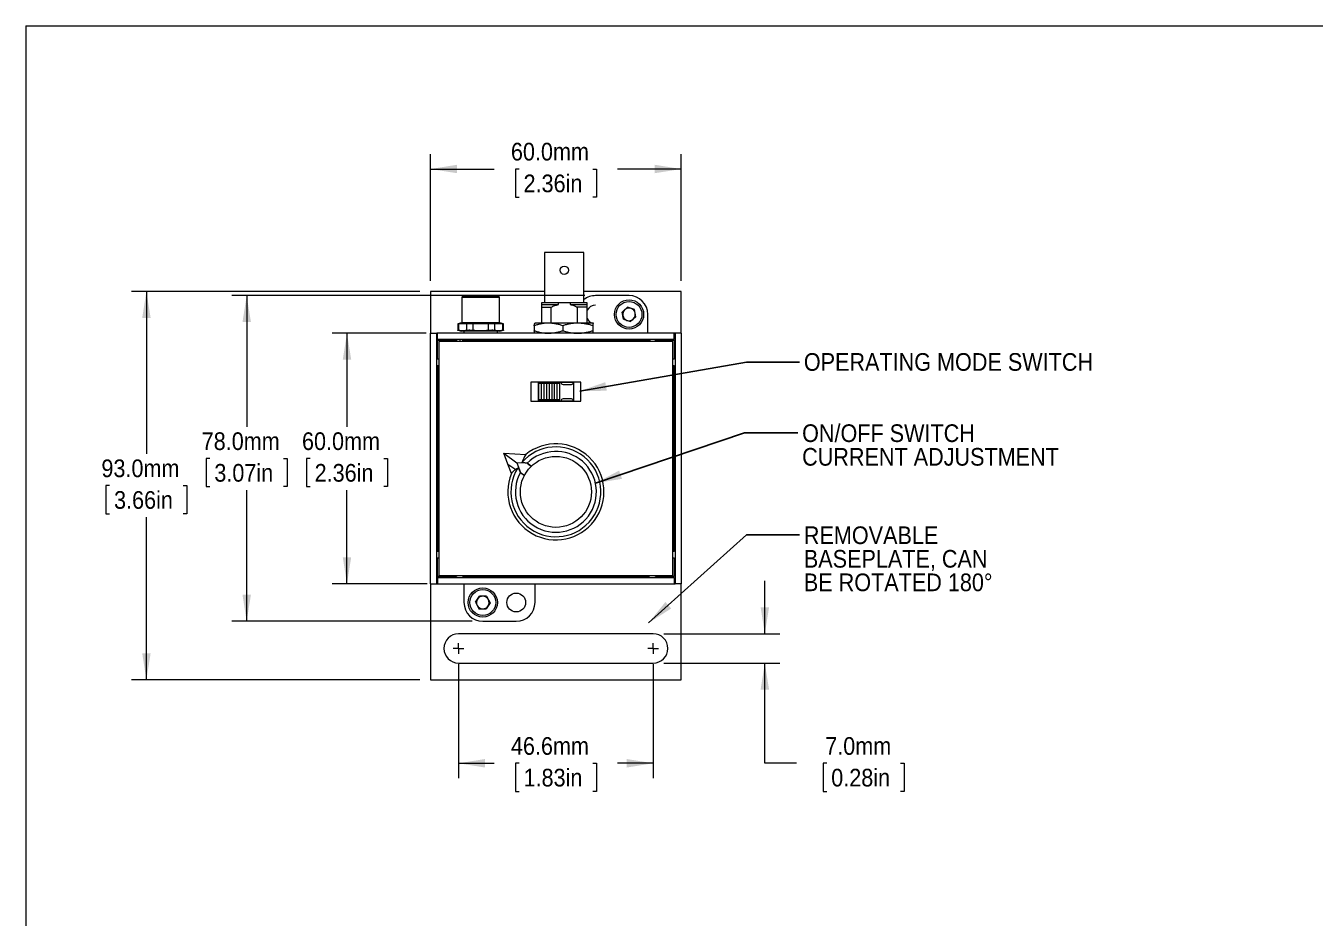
# Model space of a CAD drawing. Header units: millimetres. Extents: x 2 to 278, y 1 to 215.
# Drawn here: x 1.6 to 155.9, y 107.8 to 214.6 of the extents above; entities that cross this region are included whole.
import ezdxf

# ---------------------------------------------------------------- set-up
doc = ezdxf.new("R2010")
doc.units = ezdxf.units.MM
doc.styles.add('SLDTEXTSTYLE0', font='GOTHIC.TTF', dxfattribs={"width": 0.913})
doc.styles.get("Standard").update_dxf_attribs({"font": 'GOTHIC.TTF'})
doc.dimstyles.new('SLDDIMSTYLE0', dxfattribs={"dimtxt": 2.116667, "dimasz": 3.175, "dimexe": 0, "dimexo": 0.0625, "dimgap": 0.529167, "dimtad": 0, "dimtih": 1, "dimtoh": 1, "dimdec": 1, "dimlfac": 2, "dimrnd": 1e-09, "dimzin": 4, "dimdsep": 46, "dimtxsty": 'SLDTEXTSTYLE0', "dimsah": 1, "dimcen": 0.09, "dimadec": 0, "dimazin": 1, "dimtfac": 1, "dimtdec": 1, "dimtofl": 0, "dimtmove": 0, "dimatfit": 3, "dimfxl": 1, "dimfrac": 2, "dimtolj": 1, "dimtzin": 12, "dimarcsym": 0})
doc.dimstyles.new('SLDDIMSTYLE1', dxfattribs={"dimtxt": 2.116667, "dimasz": 3.175, "dimexe": 0, "dimexo": 0.0625, "dimgap": 0.529167, "dimtad": 0, "dimtih": 1, "dimtoh": 1, "dimdec": 1, "dimlfac": 2, "dimrnd": 1e-09, "dimzin": 12, "dimdsep": 46, "dimtxsty": 'SLDTEXTSTYLE0', "dimsah": 1, "dimcen": 0.09, "dimadec": 0, "dimazin": 3, "dimtfac": 1, "dimtdec": 1, "dimtofl": 0, "dimtmove": 0, "dimatfit": 3, "dimfxl": 1, "dimfrac": 2, "dimtolj": 1, "dimtzin": 12, "dimarcsym": 0})
doc.dimstyles.new('SLDDIMSTYLE2', dxfattribs={"dimtxt": 2.116667, "dimasz": 3.175, "dimexe": 0, "dimexo": 0.0625, "dimgap": 0.529167, "dimtad": 0, "dimtih": 1, "dimtoh": 1, "dimdec": 1, "dimlfac": 2, "dimrnd": 1e-09, "dimzin": 4, "dimdsep": 46, "dimtxsty": 'SLDTEXTSTYLE0', "dimsah": 1, "dimcen": 0.09, "dimadec": 0, "dimazin": 1, "dimtfac": 1, "dimtdec": 1, "dimtmove": 0, "dimatfit": 0, "dimfxl": 1, "dimfrac": 2, "dimtolj": 1, "dimtzin": 12, "dimarcsym": 0})
doc.dimstyles.new('SLDDIMSTYLE3', dxfattribs={"dimtxt": 0.18, "dimasz": 3.175, "dimexe": 0, "dimexo": 0.0625, "dimgap": 0, "dimtad": 0, "dimtih": 1, "dimtoh": 1, "dimdec": 0, "dimrnd": 1e-09, "dimzin": 0, "dimdsep": 46, "dimtxsty": 'STANDARD', "dimsah": 1, "dimcen": 0.09, "dimadec": 0, "dimazin": 0, "dimtfac": 3.175, "dimtdec": 0, "dimtofl": 0, "dimtmove": 0, "dimatfit": 3, "dimfxl": 1, "dimfrac": 2, "dimtolj": 1, "dimtzin": 0, "dimarcsym": 0})

# ---------------------------------------------------------------- blocks, each defined once
blk = doc.blocks.new('_D')
at = {"color": 7, "linetype": 'Continuous', "lineweight": 0}
for p, q in [((48.74, 182.83), (14.24, 182.83)), ((16.01, 182.83), (16.01, 163.37)), ((11.6, 159.58), (11.17, 159.58)), ((11.17, 159.58), (11.17, 156.22)), ((20.43, 159.58), (20.86, 159.58)), ((20.86, 159.58), (20.86, 156.22)), ((11.17, 156.22), (11.6, 156.22)), ((20.86, 156.22), (20.43, 156.22)), ((16.01, 136.33), (16.01, 155.79)), ((48.74, 136.33), (14.24, 136.33))]:
    blk.add_line(p, q, dxfattribs=at)
for points in [[(16.01, 182.83), (15.51, 179.66), (16.52, 179.66)], [(16.01, 136.33), (16.52, 139.51), (15.51, 139.51)]]:
    blk.add_solid(points, dxfattribs=at)
at = {"color": 7, "linetype": 'Continuous', "lineweight": 0, "char_height": 2.117, "attachment_point": 1, "style": 'SLDTEXTSTYLE0'}
for s, insert in [('93.0mm', (10.63, 162.71)), ('3.66in', (12.14, 158.92))]:
    blk.add_mtext(s, dxfattribs=dict(at, insert=insert))
blk = doc.blocks.new('_D_1')
at = {"color": 7, "linetype": 'Continuous', "lineweight": 0}
for p, q in [((50.01, 184.1), (50.01, 199.27)), ((80.01, 184.1), (80.01, 199.27)), ((50.01, 197.49), (57.64, 197.49)), ((60.6, 197.49), (60.17, 197.49)), ((60.17, 197.49), (60.17, 194.13)), ((69.43, 197.49), (69.86, 197.49)), ((69.86, 197.49), (69.86, 194.13)), ((80.01, 197.49), (72.39, 197.49)), ((60.17, 194.13), (60.6, 194.13)), ((69.86, 194.13), (69.43, 194.13))]:
    blk.add_line(p, q, dxfattribs=at)
for points in [[(50.01, 197.49), (53.19, 196.99), (53.19, 198)], [(80.01, 197.49), (76.84, 198), (76.84, 196.99)]]:
    blk.add_solid(points, dxfattribs=at)
at = {"color": 7, "linetype": 'Continuous', "lineweight": 0, "char_height": 2.117, "attachment_point": 1, "style": 'SLDTEXTSTYLE0'}
for s, insert in [('60.0mm', (59.63, 200.63)), ('2.36in', (61.14, 196.83))]:
    blk.add_mtext(s, dxfattribs=dict(at, insert=insert))
blk = doc.blocks.new('_D_2')
at = {"color": 7, "linetype": 'Continuous', "lineweight": 0}
for p, q in [((68.49, 182.33), (26.24, 182.33)), ((28.01, 182.33), (28.01, 166.62)), ((23.6, 162.83), (23.17, 162.83)), ((23.17, 162.83), (23.17, 159.47)), ((32.43, 162.83), (32.86, 162.83)), ((32.86, 162.83), (32.86, 159.47)), ((23.17, 159.47), (23.6, 159.47)), ((28.01, 143.33), (28.01, 159.04)), ((32.86, 159.47), (32.43, 159.47)), ((54.99, 143.33), (26.24, 143.33))]:
    blk.add_line(p, q, dxfattribs=at)
for points in [[(28.01, 182.33), (27.51, 179.16), (28.52, 179.16)], [(28.01, 143.33), (28.52, 146.51), (27.51, 146.51)]]:
    blk.add_solid(points, dxfattribs=at)
at = {"color": 7, "linetype": 'Continuous', "lineweight": 0, "char_height": 2.117, "attachment_point": 1, "style": 'SLDTEXTSTYLE0'}
for s, insert in [('78.0mm', (22.63, 165.96)), ('3.07in', (24.14, 162.17))]:
    blk.add_mtext(s, dxfattribs=dict(at, insert=insert))
blk = doc.blocks.new('_D_3')
at = {"color": 7, "linetype": 'Continuous', "lineweight": 0}
for p, q in [((49.49, 177.83), (38.24, 177.83)), ((40.01, 177.83), (40.01, 166.62)), ((35.6, 162.83), (35.17, 162.83)), ((35.17, 162.83), (35.17, 159.47)), ((44.43, 162.83), (44.86, 162.83)), ((44.86, 162.83), (44.86, 159.47)), ((35.17, 159.47), (35.6, 159.47)), ((40.01, 147.83), (40.01, 159.04)), ((44.86, 159.47), (44.43, 159.47)), ((49.59, 147.83), (38.24, 147.83))]:
    blk.add_line(p, q, dxfattribs=at)
for points in [[(40.01, 177.83), (39.51, 174.66), (40.52, 174.66)], [(40.01, 147.83), (40.52, 151.01), (39.51, 151.01)]]:
    blk.add_solid(points, dxfattribs=at)
at = {"color": 7, "linetype": 'Continuous', "lineweight": 0, "char_height": 2.117, "attachment_point": 1, "style": 'SLDTEXTSTYLE0'}
for s, insert in [('60.0mm', (34.63, 165.96)), ('2.36in', (36.14, 162.17))]:
    blk.add_mtext(s, dxfattribs=dict(at, insert=insert))
blk = doc.blocks.new('_D_4')
at = {"color": 7, "linetype": 'Continuous', "lineweight": 0}
for p, q in [((53.36, 138.18), (53.36, 124.55)), ((76.66, 138.18), (76.66, 124.55)), ((53.36, 126.33), (57.64, 126.33)), ((60.6, 126.33), (60.17, 126.33)), ((60.17, 126.33), (60.17, 122.97)), ((69.43, 126.33), (69.86, 126.33)), ((69.86, 126.33), (69.86, 122.97)), ((76.66, 126.33), (72.39, 126.33)), ((60.17, 122.97), (60.6, 122.97)), ((69.86, 122.97), (69.43, 122.97))]:
    blk.add_line(p, q, dxfattribs=at)
for points in [[(53.36, 126.33), (56.54, 125.82), (56.54, 126.84)], [(76.66, 126.33), (73.49, 126.84), (73.49, 125.82)]]:
    blk.add_solid(points, dxfattribs=at)
at = {"color": 7, "linetype": 'Continuous', "lineweight": 0, "char_height": 2.117, "attachment_point": 1, "style": 'SLDTEXTSTYLE0'}
for s, insert in [('46.6mm', (59.63, 129.46)), ('1.83in', (61.14, 125.67))]:
    blk.add_mtext(s, dxfattribs=dict(at, insert=insert))
blk = doc.blocks.new('_D_5')
at = {"color": 7, "linetype": 'Continuous', "lineweight": 0}
for p, q in [((90.01, 141.83), (90.01, 148.18)), ((77.93, 141.83), (91.79, 141.83)), ((77.93, 138.33), (91.79, 138.33)), ((90.01, 126.33), (90.01, 138.33)), ((93.82, 126.33), (90.01, 126.33)), ((97.42, 126.33), (96.99, 126.33)), ((96.99, 126.33), (96.99, 122.97)), ((106.25, 126.33), (106.68, 126.33)), ((106.68, 126.33), (106.68, 122.97)), ((96.99, 122.97), (97.42, 122.97)), ((106.68, 122.97), (106.25, 122.97))]:
    blk.add_line(p, q, dxfattribs=at)
for points in [[(90.01, 141.83), (90.52, 145.01), (89.51, 145.01)], [(90.01, 138.33), (89.51, 135.16), (90.52, 135.16)]]:
    blk.add_solid(points, dxfattribs=at)
at = {"color": 7, "linetype": 'Continuous', "lineweight": 0, "char_height": 2.117, "attachment_point": 1, "style": 'SLDTEXTSTYLE0'}
for s, insert in [('7.0mm', (97.24, 129.46)), ('0.28in', (97.96, 125.67))]:
    blk.add_mtext(s, dxfattribs=dict(at, insert=insert))
blk = doc.blocks.new('SW_NOTE_3')
at = {"color": 0, "linetype": 'Continuous', "lineweight": 0, "char_height": 2.1167, "attachment_point": 1, "style": 'SLDTEXTSTYLE0'}
for s, insert in [('ON/OFF SWITCH ', (0.53, 1.02)), ('CURRENT ADJUSTMENT', (0.53, -1.81))]:
    blk.add_mtext(s, dxfattribs=dict(at, insert=insert))
blk = doc.blocks.new('SW_NOTE_4')
at = {"color": 0, "linetype": 'Continuous', "lineweight": 0, "attachment_point": 1, "style": 'SLDTEXTSTYLE0'}
for s, insert, char_height in [('REMOVABLE ', (0.52, 1.01), 2.117), ('BASEPLATE, CAN ', (0.52, -1.81), 2.1167), ('BE ROTATED 180°', (0.52, -4.63), 2.1167)]:
    blk.add_mtext(s, dxfattribs=dict(at, insert=insert, char_height=char_height))
blk = doc.blocks.new('SW_CENTERMARKSYMBOL_0')
at = {"color": 0, "linetype": 'Continuous', "lineweight": 0}
for q in [(-0.635, 0), (0, 0.635), (0, -0.635), (0.635, 0)]:
    blk.add_line((0, 0), q, dxfattribs=at)
blk = doc.blocks.new('SW_CENTERMARKSYMBOL_1')
at = {"color": 0, "linetype": 'Continuous', "lineweight": 0}
for q in [(-0.635, 0), (0, 0.635), (0, -0.635), (0.635, 0)]:
    blk.add_line((0, 0), q, dxfattribs=at)

msp = doc.modelspace()

# ---------------------------------------------------------------- linework, layer by layer
at = {"color": 7, "linetype": 'Continuous', "lineweight": 0}
for p, q in [((1.579, 214.645), (277.989, 214.645)), ((1.579, 214.645), (1.579, 0.903)), ((63.658, 187.494), (63.658, 181.462)), ((68.37, 187.494), (63.658, 187.494)), ((68.37, 181.462), (68.37, 187.494)), ((50.014, 182.832), (50.014, 177.832)), ((63.658, 182.832), (50.014, 182.832)), ((53.914, 182.307), (53.764, 182.157)), ((53.764, 182.157), (53.764, 179.057)), ((53.764, 182.157), (58.264, 182.157)), ((53.914, 182.307), (56.014, 182.307)), ((56.014, 182.307), (58.114, 182.307)), ((58.264, 182.157), (58.114, 182.307)), ((58.264, 179.057), (58.264, 182.157)), ((80.014, 182.832), (68.37, 182.832)), ((73.764, 182.332), (69.764, 182.332)), ((80.014, 177.832), (80.014, 182.832)), ((63.271, 181.462), (63.271, 181.271)), ((65.307, 181.462), (63.271, 181.462)), ((63.271, 181.271), (65.307, 181.271)), ((63.271, 180.954), (64.46, 180.954)), ((63.271, 180.954), (63.271, 179.032)), ((64.46, 179.032), (64.46, 180.954)), ((65.307, 181.271), (65.307, 181.462)), ((66.721, 181.462), (65.307, 181.462)), ((66.721, 181.462), (66.721, 181.271)), ((68.757, 181.462), (66.721, 181.462)), ((66.721, 181.271), (68.757, 181.271)), ((67.568, 180.954), (67.568, 179.032)), ((68.757, 180.954), (67.568, 180.954)), ((68.757, 181.271), (68.757, 181.462)), ((68.757, 179.032), (68.757, 180.954)), ((72.94, 180.366), (73.598, 180.938)), ((74.422, 180.653), (73.598, 180.938)), ((74.588, 179.797), (74.422, 180.653)), ((53.714, 179.057), (53.27, 178.938)), ((58.314, 179.057), (53.714, 179.057)), ((58.758, 178.938), (58.314, 179.057)), ((62.506, 179.032), (62.503, 179.03)), ((64.122, 179.032), (62.509, 179.032)), ((67.626, 179.032), (64.122, 179.032)), ((69.518, 179.032), (67.626, 179.032)), ((69.525, 179.025), (69.518, 179.032)), ((69.525, 179.03), (69.521, 179.032)), ((73.106, 179.51), (72.94, 180.366)), ((73.106, 179.51), (73.93, 179.226)), ((74.588, 179.797), (73.93, 179.226)), ((76.014, 177.832), (76.014, 180.082)), ((50.014, 147.832), (50.014, 177.832)), ((50.014, 177.832), (50.764, 177.832)), ((50.764, 147.832), (50.764, 177.832)), ((50.864, 177.832), (50.764, 177.832)), ((50.864, 177.082), (50.864, 177.832)), ((79.164, 177.832), (50.864, 177.832)), ((53.27, 178.938), (53.27, 178.175)), ((53.27, 178.176), (53.714, 178.057)), ((53.394, 178.153), (53.394, 178.96)), ((58.314, 178.057), (53.714, 178.057)), ((54.014, 178.057), (54.014, 177.832)), ((54.304, 178.96), (54.304, 178.153)), ((55.103, 178.153), (55.103, 178.96)), ((56.924, 178.96), (56.924, 178.153)), ((57.724, 178.153), (57.724, 178.96)), ((58.014, 177.832), (58.014, 178.057)), ((58.314, 178.057), (58.758, 178.176)), ((58.634, 178.96), (58.634, 178.153)), ((58.758, 178.175), (58.758, 178.938)), ((62.417, 178.732), (62.417, 178.132)), ((62.503, 177.834), (62.506, 177.832)), ((65.827, 178.732), (65.827, 178.132)), ((69.424, 178.732), (69.424, 178.132)), ((69.521, 177.832), (69.525, 177.834)), ((79.164, 177.082), (79.164, 177.832)), ((79.264, 177.832), (79.164, 177.832)), ((80.014, 177.832), (79.264, 177.832)), ((79.264, 177.832), (79.264, 147.832)), ((80.014, 177.832), (80.014, 147.832)), ((79.164, 177.082), (50.864, 177.082)), ((50.864, 174.732), (50.864, 176.982)), ((50.864, 176.982), (53.114, 176.982)), ((79.014, 176.832), (51.014, 176.832)), ((51.014, 176.832), (51.014, 148.832)), ((51.064, 177.082), (51.064, 176.982)), ((53.114, 176.982), (53.114, 176.832)), ((53.864, 176.832), (53.864, 176.982)), ((76.164, 176.982), (53.864, 176.982)), ((54.014, 176.982), (54.014, 177.057)), ((54.264, 177.057), (54.014, 177.057)), ((56.222, 177.057), (54.264, 177.057)), ((54.264, 177.057), (54.264, 176.982)), ((57.764, 177.057), (57.506, 177.057)), ((58.014, 177.057), (57.764, 177.057)), ((57.764, 176.982), (57.764, 177.057)), ((58.014, 177.057), (58.014, 176.982)), ((63.112, 177.08), (62.833, 177.08)), ((63.112, 177.08), (68.916, 177.08)), ((63.112, 176.982), (63.112, 177.08)), ((63.271, 177.082), (63.271, 177.08)), ((64.46, 177.08), (64.46, 177.082)), ((67.568, 177.082), (67.568, 177.08)), ((68.757, 177.08), (68.757, 177.082)), ((69.195, 177.08), (68.916, 177.08)), ((68.916, 177.08), (68.916, 176.982)), ((72.014, 176.982), (72.014, 177.082)), ((72.264, 177.082), (72.264, 176.982)), ((76.014, 176.982), (76.014, 177.082)), ((76.164, 176.982), (76.164, 176.832)), ((76.264, 177.082), (76.264, 176.832)), ((76.914, 176.832), (76.914, 176.982)), ((76.914, 176.982), (79.164, 176.982)), ((78.964, 176.982), (78.964, 177.082)), ((79.014, 148.832), (79.014, 176.832)), ((79.164, 176.982), (79.164, 174.732)), ((51.014, 174.732), (50.864, 174.732)), ((79.164, 174.732), (79.014, 174.732)), ((50.864, 173.982), (50.864, 151.682)), ((50.864, 173.982), (51.014, 173.982)), ((79.014, 173.982), (79.164, 173.982)), ((79.164, 151.682), (79.164, 173.982)), ((68.014, 171.982), (62.014, 171.982)), ((62.014, 171.982), (62.014, 169.682)), ((67.139, 171.932), (62.889, 171.932)), ((62.889, 171.932), (62.889, 169.732)), ((62.989, 169.832), (62.989, 171.832)), ((62.989, 171.832), (63.301, 171.832)), ((63.301, 169.832), (63.301, 171.832)), ((63.301, 171.832), (63.614, 171.832)), ((63.614, 169.832), (63.614, 171.832)), ((63.614, 171.832), (63.926, 171.832)), ((63.926, 169.832), (63.926, 171.832)), ((63.926, 171.832), (64.239, 171.832)), ((64.239, 169.832), (64.239, 171.832)), ((64.239, 171.832), (64.551, 171.832)), ((64.551, 169.832), (64.551, 171.832)), ((64.551, 171.832), (64.864, 171.832)), ((64.864, 169.832), (64.864, 171.832)), ((64.864, 171.832), (65.176, 171.832)), ((65.176, 169.832), (65.176, 171.832)), ((65.176, 171.832), (65.489, 171.832)), ((65.489, 169.832), (65.489, 171.832)), ((65.864, 171.707), (66.864, 171.707)), ((67.139, 169.732), (67.139, 171.932)), ((68.014, 169.682), (68.014, 171.982)), ((62.889, 169.732), (67.139, 169.732)), ((63.301, 169.832), (62.989, 169.832)), ((63.614, 169.832), (63.301, 169.832)), ((63.926, 169.832), (63.614, 169.832)), ((64.239, 169.832), (63.926, 169.832)), ((64.551, 169.832), (64.239, 169.832)), ((64.864, 169.832), (64.551, 169.832)), ((65.176, 169.832), (64.864, 169.832)), ((65.489, 169.832), (65.176, 169.832)), ((66.864, 169.957), (65.864, 169.957)), ((62.014, 169.682), (68.014, 169.682)), ((59.274, 162.166), (58.799, 163.462)), ((58.799, 163.462), (60.323, 162.327)), ((58.799, 163.462), (61.398, 163.303)), ((59.274, 162.166), (60.221, 161.511)), ((59.695, 161.017), (59.274, 162.166)), ((60.323, 162.327), (60.758, 161.14)), ((61.584, 162.249), (60.323, 162.327)), ((61.582, 162.261), (61.584, 162.249)), ((61.582, 162.261), (61.59, 162.255)), ((62.064, 161.892), (61.584, 162.249)), ((79.164, 163.323), (79.264, 163.332)), ((79.164, 162.341), (79.264, 162.332)), ((60.757, 161.139), (60.741, 161.151)), ((60.741, 161.151), (60.758, 161.14)), ((60.758, 161.14), (61.238, 160.782)), ((51.014, 151.682), (50.864, 151.682)), ((79.164, 151.682), (79.014, 151.682)), ((50.864, 148.682), (50.864, 150.932)), ((50.864, 150.932), (51.014, 150.932)), ((79.014, 150.932), (79.164, 150.932)), ((79.164, 150.932), (79.164, 148.682)), ((53.114, 148.682), (50.864, 148.682)), ((50.864, 148.582), (50.864, 147.832)), ((50.864, 148.582), (79.164, 148.582)), ((51.014, 148.832), (79.014, 148.832)), ((51.064, 148.682), (51.064, 148.582)), ((53.114, 148.832), (53.114, 148.682)), ((53.864, 148.682), (53.864, 148.832)), ((53.864, 148.682), (76.164, 148.682)), ((76.164, 148.832), (76.164, 148.682)), ((76.914, 148.682), (76.914, 148.832)), ((79.164, 148.682), (76.914, 148.682)), ((78.964, 148.582), (78.964, 148.682)), ((79.164, 148.582), (79.164, 147.832)), ((50.014, 147.832), (50.014, 136.332)), ((50.014, 147.832), (50.764, 147.832)), ((50.764, 147.832), (50.864, 147.832)), ((50.864, 147.832), (79.164, 147.832)), ((54.014, 147.832), (54.014, 145.582)), ((62.514, 145.582), (62.514, 147.832)), ((79.164, 147.832), (79.264, 147.832)), ((80.014, 147.832), (79.264, 147.832)), ((80.014, 136.332), (80.014, 147.832)), ((55.393, 145.611), (55.854, 146.351)), ((55.393, 145.611), (55.803, 144.842)), ((56.725, 146.322), (55.854, 146.351)), ((57.135, 145.552), (56.674, 144.812)), ((56.725, 146.322), (57.135, 145.552)), ((55.803, 144.842), (56.674, 144.812)), ((56.264, 143.332), (60.264, 143.332)), ((76.664, 141.832), (53.364, 141.832)), ((53.364, 138.332), (76.664, 138.332)), ((50.014, 136.332), (80.014, 136.332))]:
    msp.add_line(p, q, dxfattribs=at)
at = {"color": 7, "linetype": 'Continuous', "lineweight": 0, "flags": 128}
msp.add_lwpolyline([(58.526, 176.982), (58.523, 177.015), (58.501, 177.082)], dxfattribs=at)
at = {"color": 7, "linetype": 'Continuous', "lineweight": 0}
for centre, radius in [((66.014, 185.373), 0.495), ((73.764, 180.082), 1.75), ((73.764, 180.082), 1.55), ((65.014, 158.832), 4.25), ((56.264, 145.582), 1.75), ((56.264, 145.582), 1.55), ((60.264, 145.582), 1.125)]:
    msp.add_circle(centre, radius, dxfattribs=at)
for centre, radius, start, end in [((69.764, 180.082), 2.25, 90, 128.28855), ((73.764, 180.082), 2.25, 0, 90), ((69.764, 180.082), 1.125, 90, 153.49987), ((73.764, 180.082), 0.755, 130.96597, 190.96597), ((73.764, 180.082), 0.755, 70.96597, 130.96597), ((73.764, 180.082), 0.755, 10.96597, 70.96597), ((69.764, 180.082), 1.125, 206.50013, 248.96053), ((73.764, 180.082), 0.755, 190.96597, 250.96597), ((73.764, 180.082), 0.755, 250.96597, 310.96597), ((73.764, 180.082), 0.755, 310.96597, 10.96597), ((53.751, 176.972), 0.25, 153.84706, 214.00265), ((55.939, 176.958), 0.3, 4.63916, 24.4698), ((57.789, 176.958), 0.3, 155.5302, 175.36084), ((62.833, 176.572), 0.508, 90, 126.28315), ((69.195, 176.572), 0.508, 53.71685, 90), ((72.239, 176.958), 0.3, 4.63916, 24.4698), ((74.089, 176.958), 0.3, 155.5302, 175.36084), ((50.888, 171.907), 0.3, 245.5302, 265.36084), ((65.864, 171.957), 0.25, 185.73917, 270), ((66.864, 171.957), 0.25, 270, 354.26083), ((79.14, 171.907), 0.3, 274.63916, 294.4698), ((50.888, 170.057), 0.3, 94.63916, 114.4698), ((65.864, 169.707), 0.25, 90, 174.26083), ((66.864, 169.707), 0.25, 5.73917, 90), ((79.14, 170.057), 0.3, 65.5302, 85.36084), ((65.014, 158.832), 5.75, 157.66314, 128.9653), ((65.014, 158.832), 5.379, 147.8609, 138.76755), ((65.014, 158.832), 4.842, 151.53758, 135.00779), ((50.888, 155.607), 0.3, 245.5302, 265.36084), ((79.14, 155.607), 0.3, 274.63916, 294.4698), ((50.888, 153.757), 0.3, 94.63916, 114.4698), ((79.14, 153.757), 0.3, 65.5302, 85.36084), ((55.939, 148.706), 0.3, 335.5302, 355.36084), ((57.789, 148.706), 0.3, 184.63916, 204.4698), ((72.239, 148.706), 0.3, 335.5302, 355.36084), ((74.089, 148.706), 0.3, 184.63916, 204.4698), ((56.264, 145.582), 2.25, 180, 270), ((56.264, 145.582), 0.755, 148.05085, 208.05085), ((56.264, 145.582), 0.755, 208.05085, 268.05085), ((56.264, 145.582), 0.755, 88.05085, 148.05085), ((56.264, 145.582), 0.755, 268.05085, 328.05085), ((56.264, 145.582), 0.755, 28.05085, 88.05085), ((56.264, 145.582), 0.755, 328.05085, 28.05085), ((60.264, 145.582), 2.25, 270, 0), ((53.364, 140.082), 1.75, 90, 270), ((76.664, 140.082), 1.75, 270, 90)]:
    msp.add_arc(centre, radius, start, end, dxfattribs=at)
for centre, major_axis, start_param, end_param in [((65.129, 160.715), (0.295, 4.821), 1.0616615, 1.275783), ((63.242, 158.182), (4.535, 1.663), 1.8658096, 1.92835)]:
    msp.add_ellipse(centre, major_axis=major_axis, ratio=0.920552, start_param=start_param, end_param=end_param, dxfattribs=at)
for points, knots in [([(63.271, 181.271), (63.271, 181.228), (63.271, 181.142), (63.271, 181.017), (63.271, 180.954)], [0, 0, 0, 0, 0.4974532, 1, 1, 1, 1]), ([(64.46, 180.954), (64.596, 181.018), (64.87, 181.146), (65.161, 181.229), (65.307, 181.271)], [0, 0, 0, 0, 0.497439, 1, 1, 1, 1]), ([(66.721, 181.271), (66.866, 181.23), (67.156, 181.147), (67.43, 181.018), (67.568, 180.954)], [0, 0, 0, 0, 0.4969153, 1, 1, 1, 1]), ([(68.757, 180.954), (68.757, 181.016), (68.757, 181.141), (68.757, 181.228), (68.757, 181.271)], [0, 0, 0, 0, 0.4978796, 1, 1, 1, 1]), ([(53.394, 178.96), (53.545, 178.982), (53.848, 179.025), (54.152, 178.982), (54.304, 178.96)], [0, 0, 0, 0, 0.49783716, 1, 1, 1, 1]), ([(55.103, 178.96), (55.406, 178.982), (56.013, 179.025), (56.62, 178.982), (56.924, 178.96)], [0, 0, 0, 0, 0.4978377, 1, 1, 1, 1]), ([(57.724, 178.96), (57.875, 178.982), (58.178, 179.025), (58.482, 178.982), (58.634, 178.96)], [0, 0, 0, 0, 0.49783735, 1, 1, 1, 1]), ([(64.122, 179.032), (64.085, 179.031), (63.914, 179.03), (63.609, 179.008), (63.209, 178.946), (62.811, 178.855), (62.548, 178.773), (62.417, 178.732)], [0, 0, 0, 0, 0.0648842, 0.2966775, 0.5285038, 0.7642308, 1, 1, 1, 1]), ([(62.417, 178.732), (62.425, 178.776), (62.444, 178.884), (62.475, 179.004), (62.498, 179.023), (62.51, 179.032)], [0, 0, 0, 0, 0.2566624, 0.6262651, 1, 1, 1, 1]), ([(65.827, 178.732), (65.689, 178.775), (65.413, 178.861), (64.989, 178.955), (64.558, 179.019), (64.267, 179.028), (64.122, 179.032)], [0, 0, 0, 0, 0.2478888, 0.4957258, 0.7478831, 1, 1, 1, 1]), ([(67.626, 179.032), (67.586, 179.031), (67.406, 179.03), (67.085, 179.008), (66.663, 178.946), (66.243, 178.855), (65.966, 178.773), (65.827, 178.732)], [0, 0, 0, 0, 0.0648841, 0.2966776, 0.5285039, 0.764231, 1, 1, 1, 1]), ([(69.424, 178.732), (69.278, 178.775), (68.987, 178.861), (68.54, 178.955), (68.086, 179.019), (67.779, 179.028), (67.626, 179.032)], [0, 0, 0, 0, 0.2478889, 0.4957259, 0.7478831, 1, 1, 1, 1]), ([(69.518, 179.032), (69.506, 179.023), (69.482, 179.005), (69.451, 178.885), (69.432, 178.776), (69.424, 178.732)], [0, 0, 0, 0, 0.369361, 0.7433376, 1, 1, 1, 1]), ([(53.394, 178.96), (53.37, 178.956), (53.323, 178.947), (53.285, 178.94), (53.267, 178.937), (53.271, 178.938), (53.272, 178.938)], [0, 0, 0, 0, 0.31323351, 0.63550911, 0.94875737, 1, 1, 1, 1]), ([(53.394, 178.153), (53.37, 178.158), (53.323, 178.166), (53.285, 178.173), (53.267, 178.176), (53.271, 178.176), (53.272, 178.175)], [0, 0, 0, 0, 0.3132334, 0.635509, 0.9487574, 1, 1, 1, 1]), ([(54.304, 178.153), (54.153, 178.132), (53.85, 178.089), (53.546, 178.132), (53.394, 178.153)], [0, 0, 0, 0, 0.4978374, 1, 1, 1, 1]), ([(55.103, 178.96), (55.052, 178.956), (54.95, 178.947), (54.801, 178.94), (54.66, 178.937), (54.531, 178.939), (54.418, 178.945), (54.346, 178.953), (54.312, 178.959), (54.304, 178.96)], [0, 0, 0, 0, 0.1588957, 0.3177853, 0.4767111, 0.6356372, 0.7940388, 0.9524458, 1, 1, 1, 1]), ([(55.103, 178.153), (55.052, 178.158), (54.95, 178.166), (54.801, 178.173), (54.66, 178.176), (54.531, 178.175), (54.418, 178.169), (54.346, 178.161), (54.312, 178.155), (54.304, 178.153)], [0, 0, 0, 0, 0.1588958, 0.3177853, 0.4767111, 0.6356372, 0.7940388, 0.9524458, 1, 1, 1, 1]), ([(56.924, 178.153), (56.622, 178.132), (56.015, 178.089), (55.408, 178.132), (55.103, 178.153)], [0, 0, 0, 0, 0.4978372, 1, 1, 1, 1]), ([(57.724, 178.96), (57.696, 178.956), (57.641, 178.947), (57.532, 178.94), (57.407, 178.937), (57.27, 178.939), (57.122, 178.945), (57.006, 178.953), (56.94, 178.959), (56.924, 178.96)], [0, 0, 0, 0, 0.1588953, 0.3177849, 0.4767113, 0.6356372, 0.7940386, 0.9524468, 1, 1, 1, 1]), ([(57.724, 178.153), (57.696, 178.158), (57.641, 178.166), (57.532, 178.173), (57.407, 178.176), (57.27, 178.175), (57.122, 178.169), (57.006, 178.161), (56.94, 178.155), (56.924, 178.153)], [0, 0, 0, 0, 0.15889534, 0.31778488, 0.47671127, 0.63563723, 0.79403857, 0.95244675, 1, 1, 1, 1]), ([(58.634, 178.153), (58.483, 178.132), (58.18, 178.089), (57.876, 178.132), (57.724, 178.153)], [0, 0, 0, 0, 0.4978372, 1, 1, 1, 1]), ([(58.756, 178.938), (58.755, 178.938), (58.753, 178.939), (58.718, 178.945), (58.674, 178.953), (58.642, 178.959), (58.634, 178.96)], [0, 0, 0, 0, 0.2712052, 0.5835429, 0.9048871, 1, 1, 1, 1]), ([(58.756, 178.175), (58.755, 178.175), (58.753, 178.175), (58.718, 178.169), (58.674, 178.161), (58.642, 178.155), (58.634, 178.153)], [0, 0, 0, 0, 0.27120526, 0.58354277, 0.9048871, 1, 1, 1, 1]), ([(62.417, 178.132), (62.555, 178.089), (62.831, 178.003), (63.255, 177.908), (63.686, 177.844), (63.977, 177.836), (64.122, 177.832)], [0, 0, 0, 0, 0.2478889, 0.4957258, 0.7478829, 1, 1, 1, 1]), ([(62.503, 177.841), (62.494, 177.849), (62.473, 177.866), (62.444, 177.979), (62.425, 178.088), (62.417, 178.132)], [0, 0, 0, 0, 0.3154127, 0.7213816, 1, 1, 1, 1]), ([(64.122, 177.832), (64.159, 177.832), (64.33, 177.833), (64.635, 177.855), (65.035, 177.917), (65.433, 178.009), (65.696, 178.091), (65.827, 178.132)], [0, 0, 0, 0, 0.064884, 0.2966775, 0.5285036, 0.7642309, 1, 1, 1, 1]), ([(65.827, 178.132), (65.973, 178.089), (66.264, 178.003), (66.712, 177.908), (67.166, 177.844), (67.472, 177.836), (67.626, 177.832)], [0, 0, 0, 0, 0.247889, 0.4957259, 0.7478831, 1, 1, 1, 1]), ([(67.626, 177.832), (67.665, 177.832), (67.845, 177.833), (68.166, 177.855), (68.588, 177.917), (69.008, 178.009), (69.286, 178.091), (69.424, 178.132)], [0, 0, 0, 0, 0.0648841, 0.2966775, 0.5285037, 0.7642307, 1, 1, 1, 1]), ([(69.424, 178.132), (69.432, 178.088), (69.451, 177.98), (69.482, 177.859), (69.506, 177.841), (69.518, 177.832)], [0, 0, 0, 0, 0.256663, 0.6262652, 1, 1, 1, 1]), ([(61.582, 162.261), (61.532, 162.265), (61.43, 162.274), (61.269, 162.292), (61.109, 162.317), (60.994, 162.347), (60.966, 162.367), (60.968, 162.376), (60.969, 162.377)], [0, 0, 0, 0, 0.1642298, 0.3281942, 0.5539045, 0.781201, 0.9745307, 1, 1, 1, 1]), ([(61.59, 162.255), (61.668, 162.194), (61.825, 162.071), (61.985, 161.952), (62.064, 161.892)], [0, 0, 0, 0, 0.4999637, 1, 1, 1, 1]), ([(60.221, 161.511), (60.192, 161.502), (60.133, 161.484), (60.014, 161.398), (59.894, 161.279), (59.785, 161.146), (59.725, 161.06), (59.695, 161.017)], [0, 0, 0, 0, 0.2444215, 0.4892855, 0.7441334, 0.8719858, 1, 1, 1, 1]), ([(60.459, 161.693), (60.468, 161.693), (60.484, 161.691), (60.532, 161.62), (60.598, 161.494), (60.671, 161.33), (60.721, 161.203), (60.741, 161.151)], [0, 0, 0, 0, 0.18261565, 0.36519201, 0.55188694, 0.81645623, 1, 1, 1, 1]), ([(61.238, 160.782), (61.158, 160.841), (60.997, 160.96), (60.837, 161.079), (60.757, 161.139)], [0, 0, 0, 0, 0.4999905, 1, 1, 1, 1])]:
    msp.add_open_spline(points, degree=3, knots=knots, dxfattribs=at)

# ---------------------------------------------------------------- block references
for name, p in [('SW_NOTE_3', (93.944, 165.897)), ('SW_NOTE_4', (94.164, 153.686)), ('SW_CENTERMARKSYMBOL_0', (53.364, 140.082)), ('SW_CENTERMARKSYMBOL_1', (76.664, 140.082))]:
    msp.add_blockref(name, p, dxfattribs=at)

# ---------------------------------------------------------------- texts
at = {"color": 7, "linetype": 'Continuous', "lineweight": 0, "insert": (94.682, 175.446), "char_height": 2.11667, "attachment_point": 1, "style": 'SLDTEXTSTYLE0'}
msp.add_mtext('OPERATING MODE SWITCH', dxfattribs=at)

# ---------------------------------------------------------------- dimensions: what is measured, and where the dimension line sits
at = {"color": 7, "linetype": 'Continuous', "lineweight": 0}
for base, p1, p2, dimstyle, picture, middle in [((80.014, 197.494), (50.014, 182.832), (80.014, 182.832), 'SLDDIMSTYLE0', '_D_1', (65.014, 197.494)), ((76.664, 126.332), (53.364, 139.447), (76.664, 139.447), 'SLDDIMSTYLE1', '_D_4', (65.014, 126.332))]:
    dim = msp.add_linear_dim(base=base, p1=p1, p2=p2, dimstyle=dimstyle, dxfattribs=at)
    dim.commit()
    dim.dimension.update_dxf_attribs({"geometry": picture, "text_midpoint": middle, "dimtype": 160})
for base, p1, p2, dimstyle, picture, middle in [((16.014, 136.332), (50.014, 182.832), (50.014, 136.332), 'SLDDIMSTYLE0', '_D', (16.014, 159.582)), ((28.014, 143.332), (69.764, 182.332), (56.264, 143.332), 'SLDDIMSTYLE0', '_D_2', (28.014, 162.832)), ((40.014, 147.832), (50.764, 177.832), (50.864, 147.832), 'SLDDIMSTYLE0', '_D_3', (40.014, 162.832)), ((90.014, 138.332), (76.664, 141.832), (76.664, 138.332), 'SLDDIMSTYLE2', '_D_5', (90.014, 126.332))]:
    dim = msp.add_linear_dim(base=base, p1=p1, p2=p2, angle=90, dimstyle=dimstyle, dxfattribs=at)
    dim.commit()
    dim.dimension.update_dxf_attribs({"geometry": picture, "text_midpoint": middle, "dimtype": 160})

# ---------------------------------------------------------------- leaders
for points in [[(67.884, 170.907), (87.814, 174.368), (94.164, 174.368)], [(69.743, 159.872), (87.595, 165.897), (93.944, 165.897)], [(76.107, 143.133), (87.815, 153.686), (94.164, 153.686)]]:
    msp.add_leader(points, dimstyle='SLDDIMSTYLE3', dxfattribs=at)

doc.saveas('drawing.dxf')
